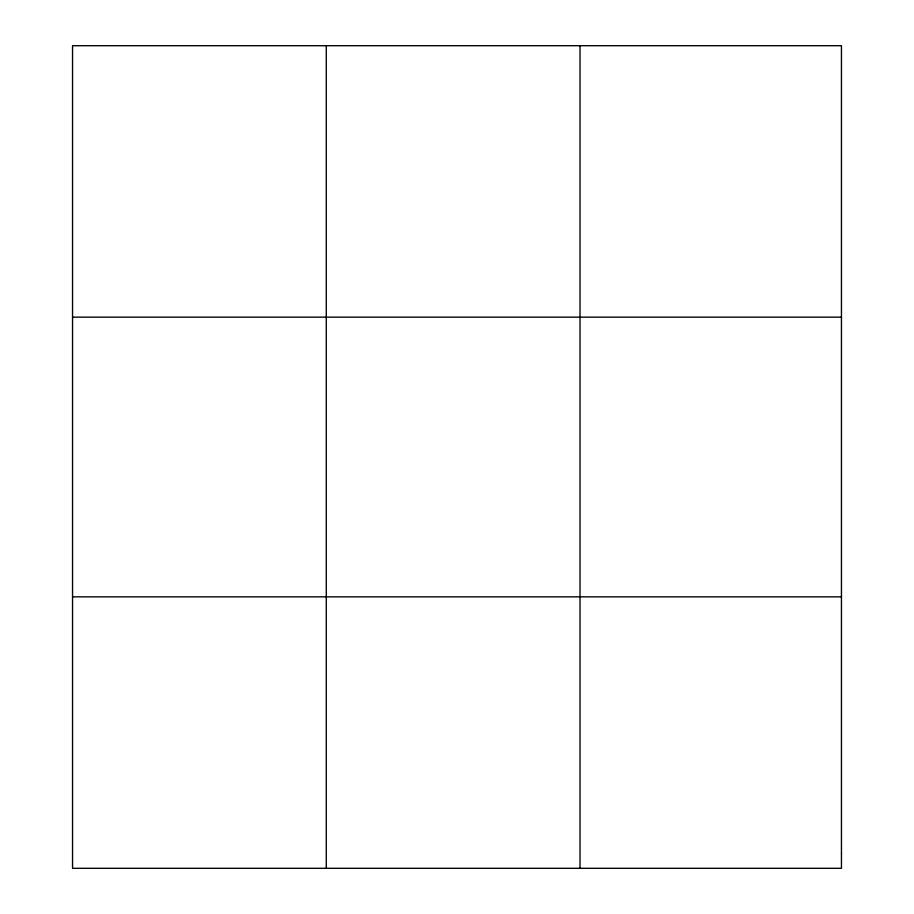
<?xml version="1.0" encoding="UTF-8"?>
<svg xmlns="http://www.w3.org/2000/svg" width="914" height="914" viewBox="0 0 914 914"><rect width="100%" height="100%" fill="white"/><g stroke="black" fill="none" stroke-linecap="round" stroke-linejoin="round"><path stroke-width="1.37" d="M326.287 45.7L326.287 868.3M580.024 45.7L580.024 868.3M72.549 317.158L841.451 317.158M72.549 596.842L841.451 596.842M841.451 853.219L841.451 868.3L72.549 868.3L72.549 45.7L841.451 45.7L841.451 853.219"/></g></svg>
